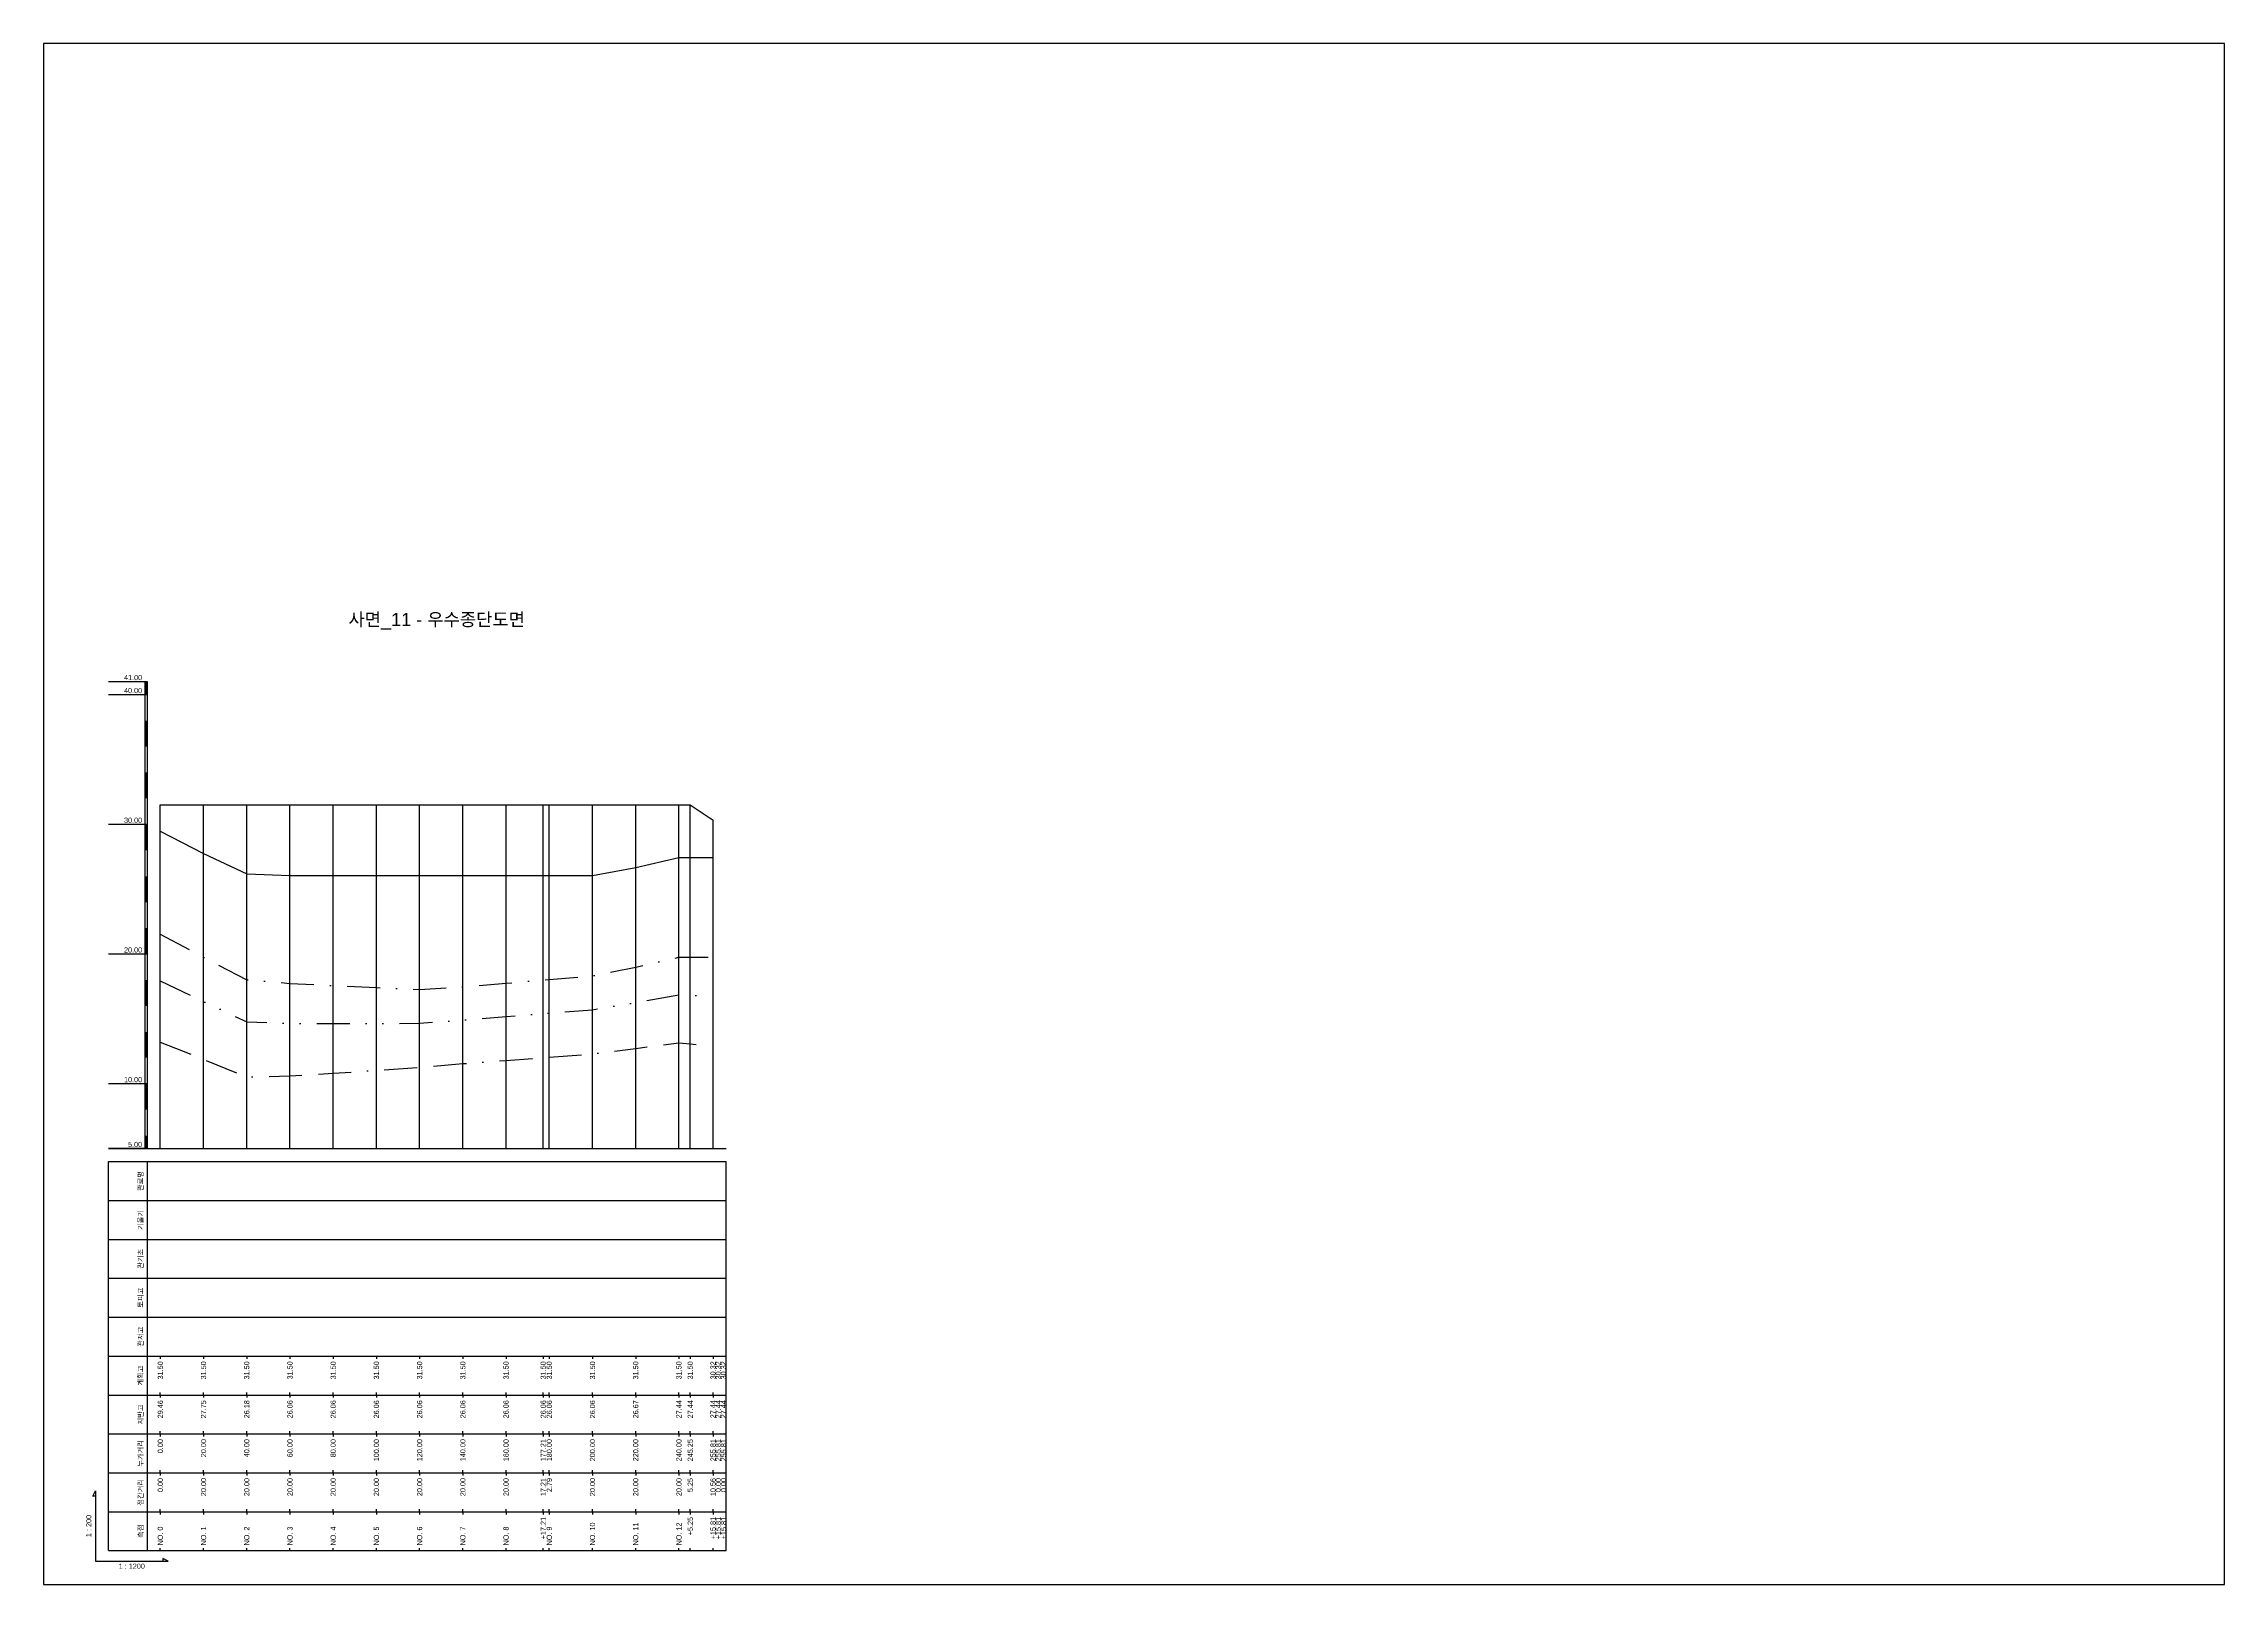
# Model space of a CAD drawing. Header units: millimetres. Extents: x -7351 to 135086, y 1419 to 5643.
# Drawn here: x 121753 to 122594, y 1419 to 2013 of the extents above; entities that cross this region are included whole.
import ezdxf
from ezdxf.enums import TextEntityAlignment as Align

# ---------------------------------------------------------------- set-up
doc = ezdxf.new("R2010")
doc.units = ezdxf.units.MM
for name, pattern in [('BORDER', [44.45, 12.7, -6.35, 12.7, -6.35, 0, -6.35]), ('DASHDOT', [25.4, 12.7, -6.35, 0, -6.35]), ('DIVIDE', [31.75, 12.7, -6.35, 0, -6.35, 0, -6.35])]:
    doc.linetypes.add(name, pattern=pattern)
for name, color, linetype in [('KZ_종단_계획선', 1, 'Continuous'), ('KZ_종단_노선명', 7, 'Continuous'), ('KZ_종단_도각', 7, 'Continuous'), ('KZ_종단_수직선', 7, 'Continuous'), ('KZ_종단_암선1', 56, 'DASHDOT'), ('KZ_종단_암선2', 4, 'DIVIDE'), ('KZ_종단_암선3', 6, 'BORDER'), ('KZ_종단_지반선', 3, 'Continuous'), ('KZ_종단_테이블문자', 7, 'Continuous'), ('KZ_종단_테이블선', 7, 'Continuous'), ('KZ_종단_폴대', 7, 'Continuous')]:
    doc.layers.add(name, color=color, linetype=linetype)
doc.styles.get("Standard").update_dxf_attribs({"font": 'arial.ttf'})

msp = doc.modelspace()

# ---------------------------------------------------------------- linework, layer by layer
at = {"layer": 'KZ_종단_계획선'}
msp.add_lwpolyline([(121798.36, 1719.54), (121815.03, 1719.54), (121831.69, 1719.54), (121848.36, 1719.54), (121865.03, 1719.54), (121881.69, 1719.54), (121898.36, 1719.54), (121915.03, 1719.54), (121931.69, 1719.54), (121946.03, 1719.54), (121948.36, 1719.54), (121965.03, 1719.54), (121981.69, 1719.54), (121998.36, 1719.54), (122002.73, 1719.54), (122011.53, 1713.62)], dxfattribs=at)
at = {"layer": 'KZ_종단_도각'}
msp.add_lwpolyline([(121753.36, 1419.04), (122594.36, 1419.04), (122594.36, 2013.04), (121753.36, 2013.04)], close=True, dxfattribs=at)
at = {"layer": 'KZ_종단_수직선'}
for p, q in [((121798.36, 1587.04), (121798.36, 1719.54)), ((121815.03, 1587.04), (121815.03, 1719.54)), ((121831.69, 1587.04), (121831.69, 1719.54)), ((121848.36, 1587.04), (121848.36, 1719.54)), ((121865.03, 1587.04), (121865.03, 1719.54)), ((121881.69, 1587.04), (121881.69, 1719.54)), ((121898.36, 1587.04), (121898.36, 1719.54)), ((121915.03, 1587.04), (121915.03, 1719.54)), ((121931.69, 1587.04), (121931.69, 1719.54)), ((121946.03, 1587.04), (121946.03, 1719.54)), ((121948.36, 1587.04), (121948.36, 1719.54)), ((121965.03, 1587.04), (121965.03, 1719.54)), ((121981.69, 1587.04), (121981.69, 1719.54)), ((121998.36, 1587.04), (121998.36, 1719.54)), ((122002.73, 1587.04), (122002.73, 1719.54)), ((122011.53, 1587.04), (122011.53, 1713.62)), ((122011.53, 1587.04), (122011.53, 1713.62)), ((122011.53, 1587.04), (122011.53, 1713.62))]:
    msp.add_line(p, q, dxfattribs=at)
at = {"layer": 'KZ_종단_암선1', "flags": 128}
msp.add_lwpolyline([(121798.36, 1669.77), (121815.03, 1660.81), (121831.69, 1652.15), (121848.36, 1650.72), (121865.03, 1649.91), (121881.69, 1649.1), (121898.36, 1648.39), (121915.03, 1649.42), (121931.69, 1650.82), (121946.03, 1652.03), (121948.36, 1652.22), (121965.03, 1653.62), (121981.69, 1656.98), (121998.36, 1660.81), (122002.73, 1660.8), (122011.53, 1660.79), (122011.53, 1660.79), (122011.53, 1660.79)], dxfattribs=at)
at = {"layer": 'KZ_종단_암선2', "flags": 128}
msp.add_lwpolyline([(121798.36, 1651.69), (121815.03, 1643.75), (121831.69, 1635.9), (121848.36, 1635.28), (121865.03, 1635.27), (121881.69, 1635.27), (121898.36, 1635.36), (121915.03, 1636.59), (121931.69, 1637.92), (121946.03, 1639.06), (121948.36, 1639.24), (121965.03, 1640.57), (121981.69, 1643.31), (121998.36, 1646.34), (122002.73, 1646.11), (122011.53, 1645.81), (122011.53, 1645.81), (122011.53, 1645.81)], dxfattribs=at)
at = {"layer": 'KZ_종단_암선3', "flags": 128}
msp.add_lwpolyline([(121798.36, 1628.13), (121815.03, 1621.45), (121831.69, 1614.64), (121848.36, 1615.08), (121865.03, 1616.13), (121881.69, 1617.18), (121898.36, 1618.32), (121915.03, 1619.8), (121931.69, 1621.04), (121946.03, 1622.1), (121948.36, 1622.27), (121965.03, 1623.51), (121981.69, 1625.62), (121998.36, 1627.83), (122002.73, 1627.39), (122011.53, 1626.8), (122011.53, 1626.8), (122011.53, 1626.8)], dxfattribs=at)
at = {"layer": 'KZ_종단_지반선', "flags": 128}
msp.add_lwpolyline([(121798.36, 1709.36), (121815.03, 1700.79), (121831.69, 1692.94), (121848.36, 1692.33), (121865.03, 1692.33), (121881.69, 1692.33), (121898.36, 1692.33), (121915.03, 1692.33), (121931.69, 1692.33), (121946.03, 1692.33), (121948.36, 1692.33), (121965.03, 1692.33), (121981.69, 1695.37), (121998.36, 1699.24), (122002.73, 1699.24), (122011.53, 1699.24), (122011.53, 1699.24), (122011.53, 1699.24)], dxfattribs=at)
at = {"layer": 'KZ_종단_테이블선'}
for p, q in [((121778.36, 1587.04), (122016.53, 1587.04)), ((121778.36, 1567.04), (121778.36, 1582.04)), ((121778.36, 1582.04), (122016.53, 1582.04)), ((121793.36, 1567.04), (121793.36, 1582.04)), ((122016.53, 1567.04), (122016.53, 1582.04)), ((121778.36, 1552.04), (121778.36, 1567.04)), ((121778.36, 1567.04), (122016.53, 1567.04)), ((121793.36, 1552.04), (121793.36, 1567.04)), ((122016.53, 1552.04), (122016.53, 1567.04)), ((121778.36, 1537.04), (121778.36, 1552.04)), ((121778.36, 1552.04), (122016.53, 1552.04)), ((121793.36, 1537.04), (121793.36, 1552.04)), ((122016.53, 1537.04), (122016.53, 1552.04)), ((121778.36, 1522.04), (121778.36, 1537.04)), ((121778.36, 1537.04), (122016.53, 1537.04)), ((121793.36, 1522.04), (121793.36, 1537.04)), ((122016.53, 1522.04), (122016.53, 1537.04)), ((121778.36, 1507.04), (121778.36, 1522.04)), ((121778.36, 1522.04), (122016.53, 1522.04)), ((121793.36, 1507.04), (121793.36, 1522.04)), ((122016.53, 1507.04), (122016.53, 1522.04)), ((121778.36, 1492.04), (121778.36, 1507.04)), ((121778.36, 1507.04), (122016.53, 1507.04)), ((121793.36, 1492.04), (121793.36, 1507.04)), ((121798.36, 1507.04), (121798.36, 1506.04)), ((121815.03, 1507.04), (121815.03, 1506.04)), ((121831.69, 1507.04), (121831.69, 1506.04)), ((121848.36, 1507.04), (121848.36, 1506.04)), ((121865.03, 1507.04), (121865.03, 1506.04)), ((121881.69, 1507.04), (121881.69, 1506.04)), ((121898.36, 1507.04), (121898.36, 1506.04)), ((121915.03, 1507.04), (121915.03, 1506.04)), ((121931.69, 1507.04), (121931.69, 1506.04)), ((121946.03, 1507.04), (121946.03, 1506.04)), ((121948.36, 1507.04), (121948.36, 1506.04)), ((121965.03, 1507.04), (121965.03, 1506.04)), ((121981.69, 1507.04), (121981.69, 1506.04)), ((121998.36, 1507.04), (121998.36, 1506.04)), ((122002.73, 1507.04), (122002.73, 1506.04)), ((122011.53, 1507.04), (122011.53, 1506.04)), ((122011.53, 1507.04), (122011.53, 1506.04)), ((122011.53, 1507.04), (122011.53, 1506.04)), ((122016.53, 1492.04), (122016.53, 1507.04)), ((121778.36, 1477.04), (121778.36, 1492.04)), ((121778.36, 1492.04), (122016.53, 1492.04)), ((121793.36, 1477.04), (121793.36, 1492.04)), ((121798.36, 1492.04), (121798.36, 1493.04)), ((121798.36, 1492.04), (121798.36, 1491.04)), ((121815.03, 1492.04), (121815.03, 1493.04)), ((121815.03, 1492.04), (121815.03, 1491.04)), ((121831.69, 1492.04), (121831.69, 1493.04)), ((121831.69, 1492.04), (121831.69, 1491.04)), ((121848.36, 1492.04), (121848.36, 1493.04)), ((121848.36, 1492.04), (121848.36, 1491.04)), ((121865.03, 1492.04), (121865.03, 1493.04)), ((121865.03, 1492.04), (121865.03, 1491.04)), ((121881.69, 1492.04), (121881.69, 1493.04)), ((121881.69, 1492.04), (121881.69, 1491.04)), ((121898.36, 1492.04), (121898.36, 1493.04)), ((121898.36, 1492.04), (121898.36, 1491.04)), ((121915.03, 1492.04), (121915.03, 1493.04)), ((121915.03, 1492.04), (121915.03, 1491.04)), ((121931.69, 1492.04), (121931.69, 1493.04)), ((121931.69, 1492.04), (121931.69, 1491.04)), ((121946.03, 1492.04), (121946.03, 1493.04)), ((121946.03, 1492.04), (121946.03, 1491.04)), ((121948.36, 1492.04), (121948.36, 1493.04)), ((121948.36, 1492.04), (121948.36, 1491.04)), ((121965.03, 1492.04), (121965.03, 1493.04)), ((121965.03, 1492.04), (121965.03, 1491.04)), ((121981.69, 1492.04), (121981.69, 1493.04)), ((121981.69, 1492.04), (121981.69, 1491.04)), ((121998.36, 1492.04), (121998.36, 1493.04)), ((121998.36, 1492.04), (121998.36, 1491.04)), ((122002.73, 1492.04), (122002.73, 1493.04)), ((122002.73, 1492.04), (122002.73, 1491.04)), ((122011.53, 1492.04), (122011.53, 1493.04)), ((122011.53, 1492.04), (122011.53, 1493.04)), ((122011.53, 1492.04), (122011.53, 1493.04)), ((122011.53, 1492.04), (122011.53, 1491.04)), ((122011.53, 1492.04), (122011.53, 1491.04)), ((122011.53, 1492.04), (122011.53, 1491.04)), ((122016.53, 1477.04), (122016.53, 1492.04)), ((121778.36, 1462.04), (121778.36, 1477.04)), ((121778.36, 1477.04), (122016.53, 1477.04)), ((121793.36, 1462.04), (121793.36, 1477.04)), ((121798.36, 1477.04), (121798.36, 1478.04)), ((121798.36, 1477.04), (121798.36, 1476.04)), ((121815.03, 1477.04), (121815.03, 1478.04)), ((121815.03, 1477.04), (121815.03, 1476.04)), ((121831.69, 1477.04), (121831.69, 1478.04)), ((121831.69, 1477.04), (121831.69, 1476.04)), ((121848.36, 1477.04), (121848.36, 1478.04)), ((121848.36, 1477.04), (121848.36, 1476.04)), ((121865.03, 1477.04), (121865.03, 1478.04)), ((121865.03, 1477.04), (121865.03, 1476.04)), ((121881.69, 1477.04), (121881.69, 1478.04)), ((121881.69, 1477.04), (121881.69, 1476.04)), ((121898.36, 1477.04), (121898.36, 1478.04)), ((121898.36, 1477.04), (121898.36, 1476.04)), ((121915.03, 1477.04), (121915.03, 1478.04)), ((121915.03, 1477.04), (121915.03, 1476.04)), ((121931.69, 1477.04), (121931.69, 1478.04)), ((121931.69, 1477.04), (121931.69, 1476.04)), ((121946.03, 1477.04), (121946.03, 1478.04)), ((121946.03, 1477.04), (121946.03, 1476.04)), ((121948.36, 1477.04), (121948.36, 1478.04)), ((121948.36, 1477.04), (121948.36, 1476.04)), ((121965.03, 1477.04), (121965.03, 1478.04)), ((121965.03, 1477.04), (121965.03, 1476.04)), ((121981.69, 1477.04), (121981.69, 1478.04)), ((121981.69, 1477.04), (121981.69, 1476.04)), ((121998.36, 1477.04), (121998.36, 1478.04)), ((121998.36, 1477.04), (121998.36, 1476.04)), ((122002.73, 1477.04), (122002.73, 1478.04)), ((122002.73, 1477.04), (122002.73, 1476.04)), ((122011.53, 1477.04), (122011.53, 1478.04)), ((122011.53, 1477.04), (122011.53, 1478.04)), ((122011.53, 1477.04), (122011.53, 1478.04)), ((122011.53, 1477.04), (122011.53, 1476.04)), ((122011.53, 1477.04), (122011.53, 1476.04)), ((122011.53, 1477.04), (122011.53, 1476.04)), ((122016.53, 1462.04), (122016.53, 1477.04)), ((121778.36, 1447.04), (121778.36, 1462.04)), ((121778.36, 1462.04), (122016.53, 1462.04)), ((121793.36, 1447.04), (121793.36, 1462.04)), ((121798.36, 1462.04), (121798.36, 1463.04)), ((121798.36, 1462.04), (121798.36, 1461.04)), ((121815.03, 1462.04), (121815.03, 1463.04)), ((121815.03, 1462.04), (121815.03, 1461.04)), ((121831.69, 1462.04), (121831.69, 1463.04)), ((121831.69, 1462.04), (121831.69, 1461.04)), ((121848.36, 1462.04), (121848.36, 1463.04)), ((121848.36, 1462.04), (121848.36, 1461.04)), ((121865.03, 1462.04), (121865.03, 1463.04)), ((121865.03, 1462.04), (121865.03, 1461.04)), ((121881.69, 1462.04), (121881.69, 1463.04)), ((121881.69, 1462.04), (121881.69, 1461.04)), ((121898.36, 1462.04), (121898.36, 1463.04)), ((121898.36, 1462.04), (121898.36, 1461.04)), ((121915.03, 1462.04), (121915.03, 1463.04)), ((121915.03, 1462.04), (121915.03, 1461.04)), ((121931.69, 1462.04), (121931.69, 1463.04)), ((121931.69, 1462.04), (121931.69, 1461.04)), ((121946.03, 1462.04), (121946.03, 1463.04)), ((121946.03, 1462.04), (121946.03, 1461.04)), ((121948.36, 1462.04), (121948.36, 1463.04)), ((121948.36, 1462.04), (121948.36, 1461.04)), ((121965.03, 1462.04), (121965.03, 1463.04)), ((121965.03, 1462.04), (121965.03, 1461.04)), ((121981.69, 1462.04), (121981.69, 1463.04)), ((121981.69, 1462.04), (121981.69, 1461.04)), ((121998.36, 1462.04), (121998.36, 1463.04)), ((121998.36, 1462.04), (121998.36, 1461.04)), ((122002.73, 1462.04), (122002.73, 1463.04)), ((122002.73, 1462.04), (122002.73, 1461.04)), ((122011.53, 1462.04), (122011.53, 1463.04)), ((122011.53, 1462.04), (122011.53, 1463.04)), ((122011.53, 1462.04), (122011.53, 1463.04)), ((122011.53, 1462.04), (122011.53, 1461.04)), ((122011.53, 1462.04), (122011.53, 1461.04)), ((122011.53, 1462.04), (122011.53, 1461.04)), ((122016.53, 1447.04), (122016.53, 1462.04)), ((121778.36, 1432.04), (121778.36, 1447.04)), ((121778.36, 1447.04), (122016.53, 1447.04)), ((121793.36, 1432.04), (121793.36, 1447.04)), ((121798.36, 1447.04), (121798.36, 1448.04)), ((121798.36, 1447.04), (121798.36, 1446.04)), ((121815.03, 1447.04), (121815.03, 1448.04)), ((121815.03, 1447.04), (121815.03, 1446.04)), ((121831.69, 1447.04), (121831.69, 1448.04)), ((121831.69, 1447.04), (121831.69, 1446.04)), ((121848.36, 1447.04), (121848.36, 1448.04)), ((121848.36, 1447.04), (121848.36, 1446.04)), ((121865.03, 1447.04), (121865.03, 1448.04)), ((121865.03, 1447.04), (121865.03, 1446.04)), ((121881.69, 1447.04), (121881.69, 1448.04)), ((121881.69, 1447.04), (121881.69, 1446.04)), ((121898.36, 1447.04), (121898.36, 1448.04)), ((121898.36, 1447.04), (121898.36, 1446.04)), ((121915.03, 1447.04), (121915.03, 1448.04)), ((121915.03, 1447.04), (121915.03, 1446.04)), ((121931.69, 1447.04), (121931.69, 1448.04)), ((121931.69, 1447.04), (121931.69, 1446.04)), ((121946.03, 1447.04), (121946.03, 1448.04)), ((121946.03, 1447.04), (121946.03, 1446.04)), ((121948.36, 1447.04), (121948.36, 1448.04)), ((121948.36, 1447.04), (121948.36, 1446.04)), ((121965.03, 1447.04), (121965.03, 1448.04)), ((121965.03, 1447.04), (121965.03, 1446.04)), ((121981.69, 1447.04), (121981.69, 1448.04)), ((121981.69, 1447.04), (121981.69, 1446.04)), ((121998.36, 1447.04), (121998.36, 1448.04)), ((121998.36, 1447.04), (121998.36, 1446.04)), ((122002.73, 1447.04), (122002.73, 1448.04)), ((122002.73, 1447.04), (122002.73, 1446.04)), ((122011.53, 1447.04), (122011.53, 1448.04)), ((122011.53, 1447.04), (122011.53, 1448.04)), ((122011.53, 1447.04), (122011.53, 1448.04)), ((122011.53, 1447.04), (122011.53, 1446.04)), ((122011.53, 1447.04), (122011.53, 1446.04)), ((122011.53, 1447.04), (122011.53, 1446.04)), ((122016.53, 1432.04), (122016.53, 1447.04)), ((121778.36, 1432.04), (122016.53, 1432.04)), ((121798.36, 1432.04), (121798.36, 1433.04)), ((121815.03, 1432.04), (121815.03, 1433.04)), ((121831.69, 1432.04), (121831.69, 1433.04)), ((121848.36, 1432.04), (121848.36, 1433.04)), ((121865.03, 1432.04), (121865.03, 1433.04)), ((121881.69, 1432.04), (121881.69, 1433.04)), ((121898.36, 1432.04), (121898.36, 1433.04)), ((121915.03, 1432.04), (121915.03, 1433.04)), ((121931.69, 1432.04), (121931.69, 1433.04)), ((121946.03, 1432.04), (121946.03, 1433.04)), ((121948.36, 1432.04), (121948.36, 1433.04)), ((121965.03, 1432.04), (121965.03, 1433.04)), ((121981.69, 1432.04), (121981.69, 1433.04)), ((121998.36, 1432.04), (121998.36, 1433.04)), ((122002.73, 1432.04), (122002.73, 1433.04)), ((122011.53, 1432.04), (122011.53, 1433.04)), ((122011.53, 1432.04), (122011.53, 1433.04)), ((122011.53, 1432.04), (122011.53, 1433.04))]:
    msp.add_line(p, q, dxfattribs=at)
msp.add_lwpolyline([(121773.36, 1453.04), (121772.36, 1453.04), (121773.36, 1455.04), (121773.36, 1428.04), (121801.36, 1428.04), (121799.36, 1429.04), (121799.36, 1428.04)], dxfattribs=at)
at = {"layer": 'KZ_종단_폴대'}
for p, q in [((121793.36, 1767.04), (121778.36, 1767.04)), ((121793.36, 1762.04), (121778.36, 1762.04)), ((121793.36, 1712.04), (121778.36, 1712.04)), ((121793.36, 1662.04), (121778.36, 1662.04)), ((121793.36, 1612.04), (121778.36, 1612.04)), ((121793.36, 1587.04), (121778.36, 1587.04))]:
    msp.add_line(p, q, dxfattribs=at)
for points in [[(121792.86, 1762.04, 1, 1, 0), (121792.86, 1767.04, 1, 1, 0)], [(121792.86, 1742.04, 1, 1, 0), (121792.86, 1752.04, 1, 1, 0)], [(121792.86, 1722.04, 1, 1, 0), (121792.86, 1732.04, 1, 1, 0)], [(121792.86, 1702.04, 1, 1, 0), (121792.86, 1712.04, 1, 1, 0)], [(121792.86, 1682.04, 1, 1, 0), (121792.86, 1692.04, 1, 1, 0)], [(121792.86, 1662.04, 1, 1, 0), (121792.86, 1672.04, 1, 1, 0)], [(121792.86, 1642.04, 1, 1, 0), (121792.86, 1652.04, 1, 1, 0)], [(121792.86, 1622.04, 1, 1, 0), (121792.86, 1632.04, 1, 1, 0)], [(121792.86, 1602.04, 1, 1, 0), (121792.86, 1612.04, 1, 1, 0)], [(121792.86, 1587.04, 1, 1, 0), (121792.86, 1592.04, 1, 1, 0)]]:
    msp.add_lwpolyline(points, format="xyseb", dxfattribs=at)
msp.add_lwpolyline([(121793.36, 1587.04), (121793.36, 1767.04), (121792.36, 1767.04), (121792.36, 1587.04), (121793.36, 1587.04)], dxfattribs=at)

# ---------------------------------------------------------------- texts
at = {"layer": 'KZ_종단_노선명'}
msp.add_text('사면_11 - 우수종단도면', height=5, dxfattribs=at).set_placement((121904.95, 1787.04), align=Align.BOTTOM_CENTER)
at = {"layer": 'KZ_종단_테이블문자'}
for s, p in [('31.50', (121798.36, 1505.04)), ('31.50', (121815.03, 1505.04)), ('31.50', (121831.69, 1505.04)), ('31.50', (121848.36, 1505.04)), ('31.50', (121865.03, 1505.04)), ('31.50', (121881.69, 1505.04)), ('31.50', (121898.36, 1505.04)), ('31.50', (121915.03, 1505.04)), ('31.50', (121931.69, 1505.04)), ('31.50', (121946.03, 1505.04)), ('31.50', (121948.36, 1505.04)), ('31.50', (121965.03, 1505.04)), ('31.50', (121981.69, 1505.04)), ('31.50', (121998.36, 1505.04)), ('31.50', (122002.73, 1505.04)), ('30.32', (122011.53, 1505.04)), ('30.32', (122013.53, 1505.04)), ('30.32', (122015.53, 1505.04)), ('29.46', (121798.36, 1490.04)), ('27.75', (121815.03, 1490.04)), ('26.18', (121831.69, 1490.04)), ('26.06', (121848.36, 1490.04)), ('26.06', (121865.03, 1490.04)), ('26.06', (121881.69, 1490.04)), ('26.06', (121898.36, 1490.04)), ('26.06', (121915.03, 1490.04)), ('26.06', (121931.69, 1490.04)), ('26.06', (121946.03, 1490.04)), ('26.06', (121948.36, 1490.04)), ('26.06', (121965.03, 1490.04)), ('26.67', (121981.69, 1490.04)), ('27.44', (121998.36, 1490.04)), ('27.44', (122002.73, 1490.04)), ('27.44', (122011.53, 1490.04)), ('27.44', (122013.53, 1490.04)), ('27.44', (122015.53, 1490.04)), ('0.00', (121798.36, 1475.04)), ('20.00', (121815.03, 1475.04)), ('40.00', (121831.69, 1475.04)), ('60.00', (121848.36, 1475.04)), ('80.00', (121865.03, 1475.04)), ('100.00', (121881.69, 1475.04)), ('120.00', (121898.36, 1475.04)), ('140.00', (121915.03, 1475.04)), ('160.00', (121931.69, 1475.04)), ('177.21', (121946.03, 1475.04)), ('180.00', (121948.36, 1475.04)), ('200.00', (121965.03, 1475.04)), ('220.00', (121981.69, 1475.04)), ('240.00', (121998.36, 1475.04)), ('245.25', (122002.73, 1475.04)), ('255.81', (122011.53, 1475.04)), ('255.81', (122013.53, 1475.04)), ('255.81', (122015.53, 1475.04)), ('0.00', (121798.36, 1460.04)), ('20.00', (121815.03, 1460.04)), ('20.00', (121831.69, 1460.04)), ('20.00', (121848.36, 1460.04)), ('20.00', (121865.03, 1460.04)), ('20.00', (121881.69, 1460.04)), ('20.00', (121898.36, 1460.04)), ('20.00', (121915.03, 1460.04)), ('20.00', (121931.69, 1460.04)), ('17.21', (121946.03, 1460.04)), ('2.79', (121948.36, 1460.04)), ('20.00', (121965.03, 1460.04)), ('20.00', (121981.69, 1460.04)), ('20.00', (121998.36, 1460.04)), ('5.25', (122002.73, 1460.04)), ('10.56', (122011.53, 1460.04)), ('0.00', (122013.53, 1460.04)), ('0.00', (122015.53, 1460.04)), ('+17.21', (121946.03, 1445.04)), ('+5.25', (122002.73, 1445.04)), ('+15.81', (122011.53, 1445.04)), ('+15.81', (122013.53, 1445.04)), ('+15.81', (122015.53, 1445.04))]:
    msp.add_text(s, height=2, rotation=90, dxfattribs=at).set_placement(p, align=Align.MIDDLE_RIGHT)
for s, p in [('NO. 0', (121798.36, 1434.04)), ('NO. 1', (121815.03, 1434.04)), ('NO. 2', (121831.69, 1434.04)), ('NO. 3', (121848.36, 1434.04)), ('NO. 4', (121865.03, 1434.04)), ('NO. 5', (121881.69, 1434.04)), ('NO. 6', (121898.36, 1434.04)), ('NO. 7', (121915.03, 1434.04)), ('NO. 8', (121931.69, 1434.04)), ('NO. 9', (121948.36, 1434.04)), ('NO. 10', (121965.03, 1434.04)), ('NO. 11', (121981.69, 1434.04)), ('NO. 12', (121998.36, 1434.04))]:
    msp.add_text(s, height=2, rotation=90, dxfattribs=at).set_placement(p, align=Align.MIDDLE_LEFT)
at = {"layer": 'KZ_종단_테이블선'}
for s, p in [('관로명', (121792.36, 1574.54)), ('기울기', (121792.36, 1559.54)), ('관기초', (121792.36, 1544.54)), ('토피고', (121792.36, 1529.54)), ('관저고', (121792.36, 1514.54)), ('계획고', (121792.36, 1499.54)), ('지반고', (121792.36, 1484.54)), ('누가거리', (121792.36, 1469.54)), ('점간거리', (121792.36, 1454.54)), ('1 : 200', (121772.36, 1441.54)), ('측점', (121792.36, 1439.54))]:
    msp.add_text(s, height=2, rotation=90, dxfattribs=at).set_placement(p, align=Align.BOTTOM_CENTER)
msp.add_text('1 : 1200', height=2, dxfattribs=at).set_placement((121787.36, 1427.04), align=Align.TOP_CENTER)
at = {"layer": 'KZ_종단_폴대'}
for s, p in [('41.00', (121791.36, 1767.04)), ('40.00', (121791.36, 1762.04)), ('30.00', (121791.36, 1712.04)), ('20.00', (121791.36, 1662.04)), ('10.00', (121791.36, 1612.04)), ('5.00', (121791.36, 1587.04))]:
    msp.add_text(s, height=2, dxfattribs=at).set_placement(p, align=Align.BOTTOM_RIGHT)

doc.saveas('drawing.dxf')
